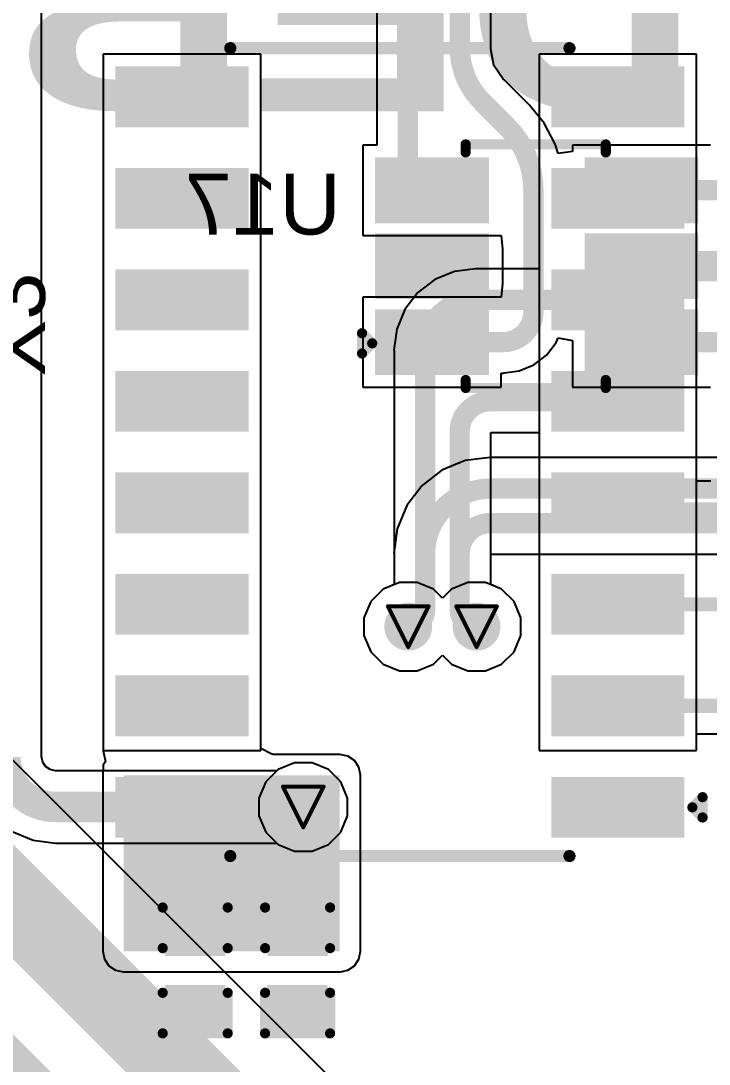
# Model space of a CAD drawing. Header units: inches. Extents: x 0 to 211, y 0 to 201.
# Drawn here: x 0.961 to 1.3, y 1.158 to 1.672 of the extents above; entities that cross this region are included whole.
import ezdxf

# ---------------------------------------------------------------- set-up
doc = ezdxf.new("R2010")
doc.units = ezdxf.units.IN
doc.header["$MEASUREMENT"] = 0
for name, color, linetype in [('Bottom Layer', 5, 'Continuous'), ('Bottom Overlay', 54, 'Continuous'), ('Bottom Paste', 16, 'Continuous'), ('Bottom Solder', 6, 'Continuous'), ('Drill Drawing', 1, 'Continuous'), ('Layer 1', 16, 'Continuous'), ('Layer 2', 76, 'Continuous'), ('Top Layer', 1, 'Continuous'), ('Top Overlay', 2, 'Continuous'), ('Top Paste', 8, 'Continuous'), ('Top Solder', 216, 'Continuous'), ('Via Holes', 16, 'Continuous')]:
    doc.layers.add(name, color=color, linetype=linetype)
doc.styles.add('Arial', font='', dxfattribs={"height": 0.2})
doc.styles.add('Arial Black_Bold', font='', dxfattribs={"height": 0.2})
doc.styles.get('Arial').set_extended_font_data('Arial')
doc.styles.get('Arial Black_Bold').set_extended_font_data('Arial Black', bold=True)

# ---------------------------------------------------------------- blocks, each defined once
blk = doc.blocks.new('SOT_23_6_B_10')
at = {"layer": 'Bottom Layer'}
for points in [[(-0.07559, 0.04961), (-0.02756, 0.04961), (-0.02756, 0.0252), (-0.07559, 0.0252)], [(0.02756, 0.04961), (0.07559, 0.04961), (0.07559, 0.0252), (0.02756, 0.0252)], [(-0.07559, 0.0122), (-0.02756, 0.0122), (-0.02756, -0.0122), (-0.07559, -0.0122)], [(0.02756, 0.0122), (0.07559, 0.0122), (0.07559, -0.0122), (0.02756, -0.0122)], [(-0.07559, -0.0252), (-0.02756, -0.0252), (-0.02756, -0.04961), (-0.07559, -0.04961)], [(0.02756, -0.0252), (0.07559, -0.0252), (0.07559, -0.04961), (0.02756, -0.04961)]]:
    blk.add_hatch(color=5, dxfattribs=at).paths.add_polyline_path(points)
at = {"layer": 'Bottom Paste'}
for points in [[(-0.07559, 0.04961), (-0.02756, 0.04961), (-0.02756, 0.0252), (-0.07559, 0.0252)], [(0.02756, 0.04961), (0.07559, 0.04961), (0.07559, 0.0252), (0.02756, 0.0252)], [(-0.07559, 0.0122), (-0.02756, 0.0122), (-0.02756, -0.0122), (-0.07559, -0.0122)], [(0.02756, 0.0122), (0.07559, 0.0122), (0.07559, -0.0122), (0.02756, -0.0122)], [(-0.07559, -0.0252), (-0.02756, -0.0252), (-0.02756, -0.04961), (-0.07559, -0.04961)], [(0.02756, -0.0252), (0.07559, -0.0252), (0.07559, -0.04961), (0.02756, -0.04961)]]:
    blk.add_hatch(color=16, dxfattribs=at).paths.add_polyline_path(points)
at = {"layer": 'Bottom Solder'}
for points in [[(-0.07959, 0.05361), (-0.02356, 0.05361), (-0.02356, 0.0212), (-0.07959, 0.0212)], [(0.02356, 0.05361), (0.07959, 0.05361), (0.07959, 0.0212), (0.02356, 0.0212)], [(-0.07959, 0.0162), (-0.02356, 0.0162), (-0.02356, -0.0162), (-0.07959, -0.0162)], [(0.02356, 0.0162), (0.07959, 0.0162), (0.07959, -0.0162), (0.02356, -0.0162)], [(-0.07959, -0.0212), (-0.02356, -0.0212), (-0.02356, -0.05361), (-0.07959, -0.05361)], [(0.02356, -0.0212), (0.07959, -0.0212), (0.07959, -0.05361), (0.02356, -0.05361)]]:
    blk.add_hatch(color=6, dxfattribs=at).paths.add_polyline_path(points)
at = {"layer": 'Bottom Overlay'}
for points in [[(-0.035, 0.06, 0.005, 0.005, 0), (0.034, 0.06, 0.005, 0.005, 0)], [(-0.035, 0.05606, 0.005, 0.005, 0), (-0.035, 0.06, 0.005, 0.005, 0)], [(0.034, 0.05606, 0.005, 0.005, 0), (0.034, 0.06, 0.005, 0.005, 0)], [(-0.086, -0.033, 0.005, 0.005, 0), (-0.081, -0.038, 0.005, 0.005, 0)], [(-0.086, -0.043, 0.005, 0.005, 0), (-0.086, -0.033, 0.005, 0.005, 0)], [(-0.086, -0.043, 0.005, 0.005, 0), (-0.081, -0.038, 0.005, 0.005, 0)], [(-0.035, -0.05606, 0.005, 0.005, 0), (-0.035, -0.06, 0.005, 0.005, 0)], [(0.034, -0.06, 0.005, 0.005, 0), (0.034, -0.05606, 0.005, 0.005, 0)], [(-0.035, -0.06, 0.005, 0.005, 0), (0.034, -0.06, 0.005, 0.005, 0)]]:
    blk.add_lwpolyline(points, format="xyseb", dxfattribs=at)
for points in [[(-0.03625, 0.06, 0.0025, 0.0025, 1), (-0.03375, 0.06, 0.0025, 0.0025, 1)], [(-0.03625, 0.06, 0.0025, 0.0025, 1), (-0.03375, 0.06, 0.0025, 0.0025, 1)], [(0.03275, 0.06, 0.0025, 0.0025, 1), (0.03525, 0.06, 0.0025, 0.0025, 1)], [(0.03275, 0.06, 0.0025, 0.0025, 1), (0.03525, 0.06, 0.0025, 0.0025, 1)], [(-0.03625, 0.05606, 0.0025, 0.0025, 1), (-0.03375, 0.05606, 0.0025, 0.0025, 1)], [(0.03275, 0.05606, 0.0025, 0.0025, 1), (0.03525, 0.05606, 0.0025, 0.0025, 1)], [(-0.08725, -0.033, 0.0025, 0.0025, 1), (-0.08475, -0.033, 0.0025, 0.0025, 1)], [(-0.08725, -0.033, 0.0025, 0.0025, 1), (-0.08475, -0.033, 0.0025, 0.0025, 1)], [(-0.08225, -0.038, 0.0025, 0.0025, 1), (-0.07975, -0.038, 0.0025, 0.0025, 1)], [(-0.08225, -0.038, 0.0025, 0.0025, 1), (-0.07975, -0.038, 0.0025, 0.0025, 1)], [(-0.08725, -0.043, 0.0025, 0.0025, 1), (-0.08475, -0.043, 0.0025, 0.0025, 1)], [(-0.08725, -0.043, 0.0025, 0.0025, 1), (-0.08475, -0.043, 0.0025, 0.0025, 1)], [(-0.03625, -0.05606, 0.0025, 0.0025, 1), (-0.03375, -0.05606, 0.0025, 0.0025, 1)], [(0.03275, -0.05606, 0.0025, 0.0025, 1), (0.03525, -0.05606, 0.0025, 0.0025, 1)], [(-0.03625, -0.06, 0.0025, 0.0025, 1), (-0.03375, -0.06, 0.0025, 0.0025, 1)], [(-0.03625, -0.06, 0.0025, 0.0025, 1), (-0.03375, -0.06, 0.0025, 0.0025, 1)], [(0.03275, -0.06, 0.0025, 0.0025, 1), (0.03525, -0.06, 0.0025, 0.0025, 1)], [(0.03275, -0.06, 0.0025, 0.0025, 1), (0.03525, -0.06, 0.0025, 0.0025, 1)]]:
    blk.add_lwpolyline(points, format="xyseb", close=True, dxfattribs=at)
blk = doc.blocks.new('SOP_16_61')
at = {"layer": 'Top Layer'}
for points in [[(-0.13605, 0.186), (-0.0785, 0.186), (-0.0785, 0.164), (-0.13605, 0.164)], [(0.0785, 0.186), (0.13605, 0.186), (0.13605, 0.164), (0.0785, 0.164)], [(-0.13605, 0.136), (-0.0785, 0.136), (-0.0785, 0.114), (-0.13605, 0.114)], [(0.0785, 0.136), (0.13605, 0.136), (0.13605, 0.114), (0.0785, 0.114)], [(-0.13605, 0.086), (-0.0785, 0.086), (-0.0785, 0.064), (-0.13605, 0.064)], [(0.0785, 0.086), (0.13605, 0.086), (0.13605, 0.064), (0.0785, 0.064)], [(-0.13605, 0.036), (-0.0785, 0.036), (-0.0785, 0.014), (-0.13605, 0.014)], [(0.0785, 0.036), (0.13605, 0.036), (0.13605, 0.014), (0.0785, 0.014)], [(-0.13605, -0.014), (-0.0785, -0.014), (-0.0785, -0.036), (-0.13605, -0.036)], [(0.0785, -0.014), (0.13605, -0.014), (0.13605, -0.036), (0.0785, -0.036)], [(-0.13605, -0.064), (-0.0785, -0.064), (-0.0785, -0.086), (-0.13605, -0.086)], [(0.0785, -0.064), (0.13605, -0.064), (0.13605, -0.086), (0.0785, -0.086)], [(-0.13605, -0.114), (-0.0785, -0.114), (-0.0785, -0.136), (-0.13605, -0.136)], [(0.0785, -0.114), (0.13605, -0.114), (0.13605, -0.136), (0.0785, -0.136)], [(-0.13605, -0.164), (-0.0785, -0.164), (-0.0785, -0.186), (-0.13605, -0.186)], [(0.0785, -0.164), (0.13605, -0.164), (0.13605, -0.186), (0.0785, -0.186)]]:
    blk.add_hatch(color=1, dxfattribs=at).paths.add_polyline_path(points)
at = {"layer": 'Top Paste'}
for points in [[(-0.13605, 0.186), (-0.0785, 0.186), (-0.0785, 0.164), (-0.13605, 0.164)], [(0.0785, 0.186), (0.13605, 0.186), (0.13605, 0.164), (0.0785, 0.164)], [(-0.13605, 0.136), (-0.0785, 0.136), (-0.0785, 0.114), (-0.13605, 0.114)], [(0.0785, 0.136), (0.13605, 0.136), (0.13605, 0.114), (0.0785, 0.114)], [(-0.13605, 0.086), (-0.0785, 0.086), (-0.0785, 0.064), (-0.13605, 0.064)], [(0.0785, 0.086), (0.13605, 0.086), (0.13605, 0.064), (0.0785, 0.064)], [(-0.13605, 0.036), (-0.0785, 0.036), (-0.0785, 0.014), (-0.13605, 0.014)], [(0.0785, 0.036), (0.13605, 0.036), (0.13605, 0.014), (0.0785, 0.014)], [(-0.13605, -0.014), (-0.0785, -0.014), (-0.0785, -0.036), (-0.13605, -0.036)], [(0.0785, -0.014), (0.13605, -0.014), (0.13605, -0.036), (0.0785, -0.036)], [(-0.13605, -0.064), (-0.0785, -0.064), (-0.0785, -0.086), (-0.13605, -0.086)], [(0.0785, -0.064), (0.13605, -0.064), (0.13605, -0.086), (0.0785, -0.086)], [(-0.13605, -0.114), (-0.0785, -0.114), (-0.0785, -0.136), (-0.13605, -0.136)], [(0.0785, -0.114), (0.13605, -0.114), (0.13605, -0.136), (0.0785, -0.136)], [(-0.13605, -0.164), (-0.0785, -0.164), (-0.0785, -0.186), (-0.13605, -0.186)], [(0.0785, -0.164), (0.13605, -0.164), (0.13605, -0.186), (0.0785, -0.186)]]:
    blk.add_hatch(color=8, dxfattribs=at).paths.add_polyline_path(points)
at = {"layer": 'Top Solder'}
for points in [[(-0.14005, 0.19), (-0.0745, 0.19), (-0.0745, 0.16), (-0.14005, 0.16)], [(0.0745, 0.19), (0.14005, 0.19), (0.14005, 0.16), (0.0745, 0.16)], [(-0.14005, 0.14), (-0.0745, 0.14), (-0.0745, 0.11), (-0.14005, 0.11)], [(0.0745, 0.14), (0.14005, 0.14), (0.14005, 0.11), (0.0745, 0.11)], [(-0.14005, 0.09), (-0.0745, 0.09), (-0.0745, 0.06), (-0.14005, 0.06)], [(0.0745, 0.09), (0.14005, 0.09), (0.14005, 0.06), (0.0745, 0.06)], [(-0.14005, 0.04), (-0.0745, 0.04), (-0.0745, 0.01), (-0.14005, 0.01)], [(0.0745, 0.04), (0.14005, 0.04), (0.14005, 0.01), (0.0745, 0.01)], [(-0.14005, -0.01), (-0.0745, -0.01), (-0.0745, -0.04), (-0.14005, -0.04)], [(0.0745, -0.01), (0.14005, -0.01), (0.14005, -0.04), (0.0745, -0.04)], [(-0.14005, -0.06), (-0.0745, -0.06), (-0.0745, -0.09), (-0.14005, -0.09)], [(0.0745, -0.06), (0.14005, -0.06), (0.14005, -0.09), (0.0745, -0.09)], [(-0.14005, -0.11), (-0.0745, -0.11), (-0.0745, -0.14), (-0.14005, -0.14)], [(0.0745, -0.11), (0.14005, -0.11), (0.14005, -0.14), (0.0745, -0.14)], [(-0.14005, -0.16), (-0.0745, -0.16), (-0.0745, -0.19), (-0.14005, -0.19)], [(0.0745, -0.16), (0.14005, -0.16), (0.14005, -0.19), (0.0745, -0.19)]]:
    blk.add_hatch(color=216, dxfattribs=at).paths.add_polyline_path(points)
at = {"layer": 'Top Overlay'}
for points in [[(0.0835, 0.199, 0.006, 0.006, 0), (-0.0835, 0.199, 0.006, 0.006, 0)], [(-0.149, 0.18, 0.005, 0.005, 0), (-0.149, 0.17, 0.005, 0.005, 0)], [(-0.144, 0.175, 0.005, 0.005, 0), (-0.149, 0.18, 0.005, 0.005, 0)], [(-0.144, 0.175, 0.005, 0.005, 0), (-0.149, 0.17, 0.005, 0.005, 0)], [(0.0835, -0.199, 0.006, 0.006, 0), (-0.0835, -0.199, 0.006, 0.006, 0)]]:
    blk.add_lwpolyline(points, format="xyseb", dxfattribs=at)
for points in [[(-0.085, 0.199, 0.003, 0.003, 1), (-0.082, 0.199, 0.003, 0.003, 1)], [(0.082, 0.199, 0.003, 0.003, 1), (0.085, 0.199, 0.003, 0.003, 1)], [(-0.15025, 0.18, 0.0025, 0.0025, 1), (-0.14775, 0.18, 0.0025, 0.0025, 1)], [(-0.15025, 0.18, 0.0025, 0.0025, 1), (-0.14775, 0.18, 0.0025, 0.0025, 1)], [(-0.14525, 0.175, 0.0025, 0.0025, 1), (-0.14275, 0.175, 0.0025, 0.0025, 1)], [(-0.14525, 0.175, 0.0025, 0.0025, 1), (-0.14275, 0.175, 0.0025, 0.0025, 1)], [(-0.15025, 0.17, 0.0025, 0.0025, 1), (-0.14775, 0.17, 0.0025, 0.0025, 1)], [(-0.15025, 0.17, 0.0025, 0.0025, 1), (-0.14775, 0.17, 0.0025, 0.0025, 1)], [(-0.085, -0.199, 0.003, 0.003, 1), (-0.082, -0.199, 0.003, 0.003, 1)], [(0.082, -0.199, 0.003, 0.003, 1), (0.085, -0.199, 0.003, 0.003, 1)]]:
    blk.add_lwpolyline(points, format="xyseb", close=True, dxfattribs=at)
blk = doc.blocks.new('C___0402_364')
at = {"layer": 'Top Layer'}
for points in [[(-0.0275, -0.0125), (-0.0275, 0.0125), (-0.0095, 0.0125), (-0.0095, -0.0125)], [(0.0095, -0.0125), (0.0095, 0.0125), (0.0275, 0.0125), (0.0275, -0.0125)]]:
    blk.add_hatch(color=1, dxfattribs=at).paths.add_polyline_path(points)
at = {"layer": 'Top Paste'}
for points in [[(-0.0275, -0.0125), (-0.0275, 0.0125), (-0.0095, 0.0125), (-0.0095, -0.0125)], [(0.0095, -0.0125), (0.0095, 0.0125), (0.0275, 0.0125), (0.0275, -0.0125)]]:
    blk.add_hatch(color=8, dxfattribs=at).paths.add_polyline_path(points)
at = {"layer": 'Top Solder'}
for points in [[(-0.02986, -0.01486), (-0.02986, 0.01486), (-0.00714, 0.01486), (-0.00714, -0.01486)], [(0.00714, -0.01486), (0.00714, 0.01486), (0.02986, 0.01486), (0.02986, -0.01486)]]:
    blk.add_hatch(color=216, dxfattribs=at).paths.add_polyline_path(points)
at = {"layer": 'Top Overlay'}
for points in [[(-0.031, 0.016, 0.005, 0.005, 0), (-0.011, 0.016, 0.005, 0.005, 0)], [(-0.031, 0.016, 0.005, 0.005, 0), (-0.031, -0.016, 0.005, 0.005, 0)], [(0.011, 0.016, 0.005, 0.005, 0), (0.031, 0.016, 0.005, 0.005, 0)], [(0.031, 0.016, 0.005, 0.005, 0), (0.031, -0.016, 0.005, 0.005, 0)], [(-0.031, -0.016, 0.005, 0.005, 0), (-0.011, -0.016, 0.005, 0.005, 0)], [(0.011, -0.016, 0.005, 0.005, 0), (0.031, -0.016, 0.005, 0.005, 0)]]:
    blk.add_lwpolyline(points, format="xyseb", dxfattribs=at)
for points in [[(-0.03225, 0.016, 0.0025, 0.0025, 1), (-0.02975, 0.016, 0.0025, 0.0025, 1)], [(-0.03225, 0.016, 0.0025, 0.0025, 1), (-0.02975, 0.016, 0.0025, 0.0025, 1)], [(-0.01225, 0.016, 0.0025, 0.0025, 1), (-0.00975, 0.016, 0.0025, 0.0025, 1)], [(0.00975, 0.016, 0.0025, 0.0025, 1), (0.01225, 0.016, 0.0025, 0.0025, 1)], [(0.02975, 0.016, 0.0025, 0.0025, 1), (0.03225, 0.016, 0.0025, 0.0025, 1)], [(0.02975, 0.016, 0.0025, 0.0025, 1), (0.03225, 0.016, 0.0025, 0.0025, 1)], [(-0.03225, -0.016, 0.0025, 0.0025, 1), (-0.02975, -0.016, 0.0025, 0.0025, 1)], [(-0.03225, -0.016, 0.0025, 0.0025, 1), (-0.02975, -0.016, 0.0025, 0.0025, 1)], [(-0.01225, -0.016, 0.0025, 0.0025, 1), (-0.00975, -0.016, 0.0025, 0.0025, 1)], [(0.00975, -0.016, 0.0025, 0.0025, 1), (0.01225, -0.016, 0.0025, 0.0025, 1)], [(0.02975, -0.016, 0.0025, 0.0025, 1), (0.03225, -0.016, 0.0025, 0.0025, 1)], [(0.02975, -0.016, 0.0025, 0.0025, 1), (0.03225, -0.016, 0.0025, 0.0025, 1)]]:
    blk.add_lwpolyline(points, format="xyseb", close=True, dxfattribs=at)
blk = doc.blocks.new('C___0402_365')
at = {"layer": 'Top Layer'}
for points in [[(-0.0275, -0.0125), (-0.0275, 0.0125), (-0.0095, 0.0125), (-0.0095, -0.0125)], [(0.0095, -0.0125), (0.0095, 0.0125), (0.0275, 0.0125), (0.0275, -0.0125)]]:
    blk.add_hatch(color=1, dxfattribs=at).paths.add_polyline_path(points)
at = {"layer": 'Top Paste'}
for points in [[(-0.0275, -0.0125), (-0.0275, 0.0125), (-0.0095, 0.0125), (-0.0095, -0.0125)], [(0.0095, -0.0125), (0.0095, 0.0125), (0.0275, 0.0125), (0.0275, -0.0125)]]:
    blk.add_hatch(color=8, dxfattribs=at).paths.add_polyline_path(points)
at = {"layer": 'Top Solder'}
for points in [[(-0.02986, -0.01486), (-0.02986, 0.01486), (-0.00714, 0.01486), (-0.00714, -0.01486)], [(0.00714, -0.01486), (0.00714, 0.01486), (0.02986, 0.01486), (0.02986, -0.01486)]]:
    blk.add_hatch(color=216, dxfattribs=at).paths.add_polyline_path(points)
at = {"layer": 'Top Overlay'}
for points in [[(-0.031, 0.016, 0.005, 0.005, 0), (-0.011, 0.016, 0.005, 0.005, 0)], [(-0.031, 0.016, 0.005, 0.005, 0), (-0.031, -0.016, 0.005, 0.005, 0)], [(0.011, 0.016, 0.005, 0.005, 0), (0.031, 0.016, 0.005, 0.005, 0)], [(0.031, 0.016, 0.005, 0.005, 0), (0.031, -0.016, 0.005, 0.005, 0)], [(-0.031, -0.016, 0.005, 0.005, 0), (-0.011, -0.016, 0.005, 0.005, 0)], [(0.031, -0.016, 0.005, 0.005, 0), (0.011, -0.016, 0.005, 0.005, 0)]]:
    blk.add_lwpolyline(points, format="xyseb", dxfattribs=at)
for points in [[(-0.03225, 0.016, 0.0025, 0.0025, 1), (-0.02975, 0.016, 0.0025, 0.0025, 1)], [(-0.03225, 0.016, 0.0025, 0.0025, 1), (-0.02975, 0.016, 0.0025, 0.0025, 1)], [(-0.01225, 0.016, 0.0025, 0.0025, 1), (-0.00975, 0.016, 0.0025, 0.0025, 1)], [(0.00975, 0.016, 0.0025, 0.0025, 1), (0.01225, 0.016, 0.0025, 0.0025, 1)], [(0.02975, 0.016, 0.0025, 0.0025, 1), (0.03225, 0.016, 0.0025, 0.0025, 1)], [(0.02975, 0.016, 0.0025, 0.0025, 1), (0.03225, 0.016, 0.0025, 0.0025, 1)], [(-0.03225, -0.016, 0.0025, 0.0025, 1), (-0.02975, -0.016, 0.0025, 0.0025, 1)], [(-0.03225, -0.016, 0.0025, 0.0025, 1), (-0.02975, -0.016, 0.0025, 0.0025, 1)], [(-0.01225, -0.016, 0.0025, 0.0025, 1), (-0.00975, -0.016, 0.0025, 0.0025, 1)], [(0.00975, -0.016, 0.0025, 0.0025, 1), (0.01225, -0.016, 0.0025, 0.0025, 1)], [(0.02975, -0.016, 0.0025, 0.0025, 1), (0.03225, -0.016, 0.0025, 0.0025, 1)], [(0.02975, -0.016, 0.0025, 0.0025, 1), (0.03225, -0.016, 0.0025, 0.0025, 1)]]:
    blk.add_lwpolyline(points, format="xyseb", close=True, dxfattribs=at)

msp = doc.modelspace()

# ---------------------------------------------------------------- hatches: boundary and pattern name
at = {"layer": 'Bottom Layer'}
h = msp.add_hatch(color=5, dxfattribs=at)
edge = h.paths.add_edge_path()
edge.add_arc((1.15169, 1.37382), 0.01181, 0, 360)
h = msp.add_hatch(color=5, dxfattribs=at)
edge = h.paths.add_edge_path()
edge.add_arc((1.18531, 1.37382), 0.01181, 0, 360)
h = msp.add_hatch(color=5, dxfattribs=at)
edge = h.paths.add_edge_path()
edge.add_arc((1.1, 1.285), 0.01181, 0, 360)
at = {"layer": 'Layer 1'}
h = msp.add_hatch(color=16, dxfattribs=at)
edge = h.paths.add_edge_path()
edge.add_arc((1.15169, 1.37382), 0.01181, 0, 360)
h = msp.add_hatch(color=16, dxfattribs=at)
edge = h.paths.add_edge_path()
edge.add_arc((1.18531, 1.37382), 0.01181, 0, 360)
h = msp.add_hatch(color=16, dxfattribs=at)
edge = h.paths.add_edge_path()
edge.add_arc((1.1, 1.285), 0.01181, 0, 360)
at = {"layer": 'Layer 2'}
h = msp.add_hatch(color=76, dxfattribs=at)
edge = h.paths.add_edge_path()
edge.add_arc((1.15169, 1.37382), 0.01181, 0, 360)
h = msp.add_hatch(color=76, dxfattribs=at)
edge = h.paths.add_edge_path()
edge.add_arc((1.18531, 1.37382), 0.01181, 0, 360)
h = msp.add_hatch(color=76, dxfattribs=at)
edge = h.paths.add_edge_path()
edge.add_arc((1.1, 1.285), 0.01181, 0, 360)
at = {"layer": 'Top Layer'}
h = msp.add_hatch(color=1, dxfattribs=at)
edge = h.paths.add_edge_path()
edge.add_arc((1.15169, 1.37382), 0.01181, 0, 360)
h = msp.add_hatch(color=1, dxfattribs=at)
edge = h.paths.add_edge_path()
edge.add_arc((1.18531, 1.37382), 0.01181, 0, 360)
msp.add_hatch(color=1, dxfattribs=at).paths.add_polyline_path([(1.01153, 1.21395), (1.11799, 1.21395), (1.11799, 1.30063), (1.01153, 1.30063)])
h = msp.add_hatch(color=1, dxfattribs=at)
edge = h.paths.add_edge_path()
edge.add_arc((1.1, 1.285), 0.01181, 0, 360)
at = {"layer": 'Via Holes'}
h = msp.add_hatch(color=7, dxfattribs=at)
edge = h.paths.add_edge_path()
edge.add_arc((1.15169, 1.37382), 0.00591, 0, 360)
h = msp.add_hatch(color=7, dxfattribs=at)
edge = h.paths.add_edge_path()
edge.add_arc((1.18531, 1.37382), 0.00591, 0, 360)
h = msp.add_hatch(color=7, dxfattribs=at)
edge = h.paths.add_edge_path()
edge.add_arc((1.1, 1.285), 0.00591, 0, 360)

# ---------------------------------------------------------------- linework, layer by layer
at = {"layer": 'Bottom Layer'}
for p, q in [((0.97118, 1.30964), (0.97118, 1.85642)), ((1.1924, 1.65882), (1.1924, 1.7332)), ((1.13622, 1.69446), (1.13622, 1.61101)), ((1.19228, 1.65826), (1.1924, 1.65882)), ((1.19387, 1.6503), (1.19228, 1.65826)), ((1.19838, 1.64354), (1.19387, 1.6503)), ((1.19885, 1.64323), (1.19838, 1.64354)), ((1.21116, 1.63092), (1.19885, 1.64323)), ((1.21117, 1.63092), (1.21116, 1.63092)), ((1.21121, 1.63086), (1.21117, 1.63092)), ((1.21117, 1.63092), (1.21117, 1.63092)), ((1.21857, 1.62189), (1.21121, 1.63086)), ((1.22407, 1.61159), (1.21857, 1.62189)), ((1.13622, 1.61101), (1.12934, 1.61101)), ((1.12934, 1.61101), (1.12934, 1.5666)), ((1.22549, 1.60691), (1.22407, 1.61159)), ((1.30052, 1.61101), (1.23249, 1.61101)), ((1.23249, 1.61101), (1.23249, 1.60795)), ((1.23249, 1.60795), (1.22549, 1.60691)), ((1.12934, 1.5666), (1.19737, 1.5666)), ((1.19737, 1.5666), (1.19802, 1.55987)), ((1.19802, 1.55987), (1.19802, 1.54294)), ((1.19802, 1.54294), (1.19737, 1.53621)), ((1.19737, 1.53621), (1.12934, 1.53621)), ((1.12934, 1.53621), (1.12934, 1.4918)), ((1.21974, 1.50759), (1.22453, 1.51384)), ((1.22453, 1.51384), (1.22549, 1.51615)), ((1.22549, 1.51615), (1.23249, 1.51476)), ((1.23249, 1.51476), (1.23249, 1.4918)), ((1.21349, 1.5028), (1.21974, 1.50759)), ((1.20621, 1.49978), (1.21349, 1.5028)), ((1.19737, 1.4918), (1.19737, 1.49872)), ((1.19737, 1.49872), (1.1984, 1.49872)), ((1.1984, 1.49872), (1.19894, 1.49882)), ((1.19894, 1.49882), (1.20621, 1.49978)), ((1.12934, 1.4918), (1.19737, 1.4918)), ((1.23249, 1.4918), (1.30052, 1.4918)), ((1.17974, 1.45561), (1.1683, 1.45087)), ((1.19201, 1.45723), (1.17974, 1.45561)), ((1.19201, 1.45711), (1.19201, 1.45723)), ((1.34577, 1.45711), (1.19201, 1.45711)), ((1.1683, 1.45087), (1.15848, 1.44334)), ((1.15848, 1.44334), (1.15094, 1.43352)), ((1.15094, 1.43352), (1.14621, 1.42208)), ((1.14621, 1.42208), (1.14459, 1.40981)), ((1.14459, 1.40981), (1.1447, 1.40981)), ((1.1447, 1.40981), (1.1447, 1.39453)), ((1.19229, 1.4094), (1.19238, 1.40943)), ((1.19229, 1.39454), (1.19229, 1.4094)), ((1.19238, 1.40943), (1.19242, 1.40953)), ((1.19242, 1.40953), (1.34577, 1.40953)), ((1.1447, 1.39453), (1.13933, 1.39231)), ((1.19767, 1.39231), (1.19229, 1.39454)), ((1.13933, 1.39231), (1.1332, 1.38618)), ((1.2038, 1.38618), (1.19767, 1.39231)), ((1.1332, 1.38618), (1.12988, 1.37816)), ((1.20712, 1.37816), (1.2038, 1.38618)), ((1.12988, 1.37816), (1.12988, 1.36948)), ((1.20712, 1.36948), (1.20712, 1.37816)), ((1.12988, 1.36948), (1.1332, 1.36147)), ((1.2038, 1.36147), (1.20712, 1.36948)), ((1.1332, 1.36147), (1.13933, 1.35533)), ((1.16404, 1.35533), (1.1685, 1.35979)), ((1.1685, 1.35979), (1.17296, 1.35533)), ((1.19767, 1.35533), (1.2038, 1.36147)), ((1.13933, 1.35533), (1.14735, 1.35201)), ((1.14735, 1.35201), (1.15603, 1.35201)), ((1.15603, 1.35201), (1.16404, 1.35533)), ((1.17296, 1.35533), (1.18097, 1.35201)), ((1.18097, 1.35201), (1.18965, 1.35201)), ((1.18965, 1.35201), (1.19767, 1.35533)), ((0.9712, 1.30964), (0.97118, 1.30964)), ((0.97172, 1.30705), (0.9712, 1.30964)), ((0.97319, 1.30485), (0.97172, 1.30705)), ((1.09566, 1.30681), (1.08765, 1.30349)), ((1.10434, 1.30681), (1.09566, 1.30681)), ((1.11235, 1.30349), (1.10434, 1.30681)), ((0.97538, 1.30339), (0.97319, 1.30485)), ((0.97797, 1.30287), (0.97538, 1.30339)), ((0.97797, 1.30284), (0.97797, 1.30287)), ((1.087, 1.30284), (0.97797, 1.30284)), ((1.08765, 1.30349), (1.087, 1.30284)), ((1.11849, 1.29735), (1.11235, 1.30349)), ((1.12181, 1.28934), (1.11849, 1.29735)), ((1.12181, 1.28066), (1.12181, 1.28934)), ((1.11849, 1.27265), (1.12181, 1.28066)), ((0.95672, 1.27283), (0.96697, 1.26858)), ((1.11235, 1.26651), (1.11849, 1.27265)), ((0.96697, 1.26858), (0.97797, 1.26714)), ((0.97797, 1.26714), (0.97797, 1.26716)), ((0.97797, 1.26716), (1.087, 1.26716)), ((1.087, 1.26716), (1.08765, 1.26651)), ((1.08765, 1.26651), (1.09566, 1.26319)), ((1.10434, 1.26319), (1.11235, 1.26651)), ((1.09566, 1.26319), (1.10434, 1.26319))]:
    msp.add_line(p, q, dxfattribs=at)
for points in [[(1.1771, 1.65882, 0.01, 0.01, 0), (1.1771, 1.75785, 0.01, 0.01, 0)], [(1.15151, 1.69446, 0.01, 0.01, 0), (1.15151, 1.60065, 0.01, 0.01, 0)], [(1.18804, 1.63241, 0.01, 0.01, -0.198912), (1.1771, 1.65882, 0.01, 0.01, 0)], [(1.18804, 1.63241, 0.01, 0.01, 0), (1.20035, 1.6201, 0.01, 0.01, 0)], [(1.20035, 1.6201, 0.01, 0.01, -0.198912), (1.21331, 1.5888, 0.01, 0.01, 0)], [(1.15151, 1.59739, 0.01, 0.01, 0), (1.15151, 1.60065, 0.01, 0.01, 0)], [(1.1601, 1.5888, 0.01, 0.01, -0.414214), (1.15151, 1.59739, 0.01, 0.01, 0)], [(1.1601, 1.5888, 0.01, 0.01, 0), (1.16335, 1.5888, 0.01, 0.01, 0)], [(1.21331, 1.52892, 0.01, 0.01, 0), (1.21331, 1.5888, 0.01, 0.01, 0)], [(1.2665, 1.5888, 0.01, 0.01, 0), (1.35558, 1.5888, 0.01, 0.01, 0)], [(1.2665, 1.5514, 0.015, 0.015, 0), (1.32314, 1.5514, 0.015, 0.015, 0)], [(1.21331, 1.52892, 0.01, 0.01, -0.414214), (1.1984, 1.51401, 0.01, 0.01, 0)], [(1.16336, 1.51401, 0.01, 0.01, 0), (1.1984, 1.51401, 0.01, 0.01, 0)], [(1.2665, 1.514, 0.01, 0.01, 0), (1.34648, 1.514, 0.01, 0.01, 0)], [(1.16, 1.40981, 0.01, 0.01, -0.414214), (1.19201, 1.44182, 0.01, 0.01, 0)], [(1.19201, 1.44182, 0.01, 0.01, 0), (1.34577, 1.44182, 0.01, 0.01, 0)], [(1.177, 1.40981, 0.01, 0.01, -0.414214), (1.19201, 1.42482, 0.01, 0.01, 0)], [(1.19201, 1.42482, 0.01, 0.01, 0), (1.34577, 1.42482, 0.01, 0.01, 0)], [(1.16, 1.38213, 0.01, 0.01, 0), (1.16, 1.40981, 0.01, 0.01, 0)], [(1.177, 1.38214, 0.01, 0.01, 0), (1.177, 1.40981, 0.01, 0.01, 0)], [(1.16, 1.38213, 0.01, 0.01, -0.414214), (1.15169, 1.37382, 0.01, 0.01, 0)], [(1.18531, 1.37382, 0.01, 0.01, -0.414214), (1.177, 1.38214, 0.01, 0.01, 0)], [(0.97797, 1.285, 0.015, 0.015, -0.414214), (0.95333, 1.30964, 0.015, 0.015, 0)], [(0.97797, 1.285, 0.015, 0.015, 0), (1.1, 1.285, 0.015, 0.015, 0)]]:
    msp.add_lwpolyline(points, format="xyseb", dxfattribs=at)
for points in [[(1.1746, 1.65882, 0.005, 0.005, 1), (1.1796, 1.65882, 0.005, 0.005, 1)], [(1.1746, 1.65882, 0.005, 0.005, 1), (1.1796, 1.65882, 0.005, 0.005, 1)], [(1.18554, 1.63241, 0.005, 0.005, 1), (1.19054, 1.63241, 0.005, 0.005, 1)], [(1.18554, 1.63241, 0.005, 0.005, 1), (1.19054, 1.63241, 0.005, 0.005, 1)], [(1.19785, 1.6201, 0.005, 0.005, 1), (1.20285, 1.6201, 0.005, 0.005, 1)], [(1.19785, 1.6201, 0.005, 0.005, 1), (1.20285, 1.6201, 0.005, 0.005, 1)], [(1.14901, 1.60065, 0.005, 0.005, 1), (1.15401, 1.60065, 0.005, 0.005, 1)], [(1.14901, 1.60065, 0.005, 0.005, 1), (1.15401, 1.60065, 0.005, 0.005, 1)], [(1.14901, 1.59739, 0.005, 0.005, 1), (1.15401, 1.59739, 0.005, 0.005, 1)], [(1.14901, 1.59739, 0.005, 0.005, 1), (1.15401, 1.59739, 0.005, 0.005, 1)], [(1.1576, 1.5888, 0.005, 0.005, 1), (1.1626, 1.5888, 0.005, 0.005, 1)], [(1.1576, 1.5888, 0.005, 0.005, 1), (1.1626, 1.5888, 0.005, 0.005, 1)], [(1.16085, 1.5888, 0.005, 0.005, 1), (1.16585, 1.5888, 0.005, 0.005, 1)], [(1.21081, 1.5888, 0.005, 0.005, 1), (1.21581, 1.5888, 0.005, 0.005, 1)], [(1.21081, 1.5888, 0.005, 0.005, 1), (1.21581, 1.5888, 0.005, 0.005, 1)], [(1.264, 1.5888, 0.005, 0.005, 1), (1.269, 1.5888, 0.005, 0.005, 1)], [(1.26275, 1.5514, 0.0075, 0.0075, 1), (1.27025, 1.5514, 0.0075, 0.0075, 1)], [(1.21081, 1.52892, 0.005, 0.005, 1), (1.21581, 1.52892, 0.005, 0.005, 1)], [(1.21081, 1.52892, 0.005, 0.005, 1), (1.21581, 1.52892, 0.005, 0.005, 1)], [(1.16086, 1.51401, 0.005, 0.005, 1), (1.16586, 1.51401, 0.005, 0.005, 1)], [(1.1959, 1.51401, 0.005, 0.005, 1), (1.2009, 1.51401, 0.005, 0.005, 1)], [(1.1959, 1.51401, 0.005, 0.005, 1), (1.2009, 1.51401, 0.005, 0.005, 1)], [(1.264, 1.514, 0.005, 0.005, 1), (1.269, 1.514, 0.005, 0.005, 1)], [(1.18951, 1.44182, 0.005, 0.005, 1), (1.19451, 1.44182, 0.005, 0.005, 1)], [(1.18951, 1.44182, 0.005, 0.005, 1), (1.19451, 1.44182, 0.005, 0.005, 1)], [(1.18951, 1.42482, 0.005, 0.005, 1), (1.19451, 1.42482, 0.005, 0.005, 1)], [(1.18951, 1.42482, 0.005, 0.005, 1), (1.19451, 1.42482, 0.005, 0.005, 1)], [(1.1575, 1.40981, 0.005, 0.005, 1), (1.1625, 1.40981, 0.005, 0.005, 1)], [(1.1575, 1.40981, 0.005, 0.005, 1), (1.1625, 1.40981, 0.005, 0.005, 1)], [(1.1745, 1.40981, 0.005, 0.005, 1), (1.1795, 1.40981, 0.005, 0.005, 1)], [(1.1745, 1.40981, 0.005, 0.005, 1), (1.1795, 1.40981, 0.005, 0.005, 1)], [(1.1575, 1.38213, 0.005, 0.005, 1), (1.1625, 1.38213, 0.005, 0.005, 1)], [(1.1575, 1.38213, 0.005, 0.005, 1), (1.1625, 1.38213, 0.005, 0.005, 1)], [(1.1745, 1.38214, 0.005, 0.005, 1), (1.1795, 1.38214, 0.005, 0.005, 1)], [(1.1745, 1.38214, 0.005, 0.005, 1), (1.1795, 1.38214, 0.005, 0.005, 1)], [(1.14919, 1.37382, 0.005, 0.005, 1), (1.15419, 1.37382, 0.005, 0.005, 1)], [(1.18281, 1.37382, 0.005, 0.005, 1), (1.18781, 1.37382, 0.005, 0.005, 1)], [(0.97422, 1.285, 0.0075, 0.0075, 1), (0.98172, 1.285, 0.0075, 0.0075, 1)], [(0.97422, 1.285, 0.0075, 0.0075, 1), (0.98172, 1.285, 0.0075, 0.0075, 1)], [(1.09625, 1.285, 0.0075, 0.0075, 1), (1.10375, 1.285, 0.0075, 0.0075, 1)]]:
    msp.add_lwpolyline(points, format="xyseb", close=True, dxfattribs=at)
at = {"layer": 'Drill Drawing'}
for points in [[(1.14169, 1.38382, 0.002, 0.002, 0), (1.16169, 1.38382, 0.002, 0.002, 0)], [(1.14169, 1.38382, 0.002, 0.002, 0), (1.15169, 1.36382, 0.002, 0.002, 0)], [(1.15169, 1.36382, 0.002, 0.002, 0), (1.16169, 1.38382, 0.002, 0.002, 0)], [(1.17531, 1.38382, 0.002, 0.002, 0), (1.19531, 1.38382, 0.002, 0.002, 0)], [(1.17531, 1.38382, 0.002, 0.002, 0), (1.18531, 1.36382, 0.002, 0.002, 0)], [(1.18531, 1.36382, 0.002, 0.002, 0), (1.19531, 1.38382, 0.002, 0.002, 0)], [(1.09, 1.295, 0.002, 0.002, 0), (1.11, 1.295, 0.002, 0.002, 0)], [(1.09, 1.295, 0.002, 0.002, 0), (1.1, 1.275, 0.002, 0.002, 0)], [(1.1, 1.275, 0.002, 0.002, 0), (1.11, 1.295, 0.002, 0.002, 0)]]:
    msp.add_lwpolyline(points, format="xyseb", dxfattribs=at)
for points in [[(1.14119, 1.38382, 0.001, 0.001, 1), (1.14219, 1.38382, 0.001, 0.001, 1)], [(1.14119, 1.38382, 0.001, 0.001, 1), (1.14219, 1.38382, 0.001, 0.001, 1)], [(1.16119, 1.38382, 0.001, 0.001, 1), (1.16219, 1.38382, 0.001, 0.001, 1)], [(1.16119, 1.38382, 0.001, 0.001, 1), (1.16219, 1.38382, 0.001, 0.001, 1)], [(1.17481, 1.38382, 0.001, 0.001, 1), (1.17581, 1.38382, 0.001, 0.001, 1)], [(1.17481, 1.38382, 0.001, 0.001, 1), (1.17581, 1.38382, 0.001, 0.001, 1)], [(1.19481, 1.38382, 0.001, 0.001, 1), (1.19581, 1.38382, 0.001, 0.001, 1)], [(1.19481, 1.38382, 0.001, 0.001, 1), (1.19581, 1.38382, 0.001, 0.001, 1)], [(1.15119, 1.36382, 0.001, 0.001, 1), (1.15219, 1.36382, 0.001, 0.001, 1)], [(1.15119, 1.36382, 0.001, 0.001, 1), (1.15219, 1.36382, 0.001, 0.001, 1)], [(1.18481, 1.36382, 0.001, 0.001, 1), (1.18581, 1.36382, 0.001, 0.001, 1)], [(1.18481, 1.36382, 0.001, 0.001, 1), (1.18581, 1.36382, 0.001, 0.001, 1)], [(1.0895, 1.295, 0.001, 0.001, 1), (1.0905, 1.295, 0.001, 0.001, 1)], [(1.0895, 1.295, 0.001, 0.001, 1), (1.0905, 1.295, 0.001, 0.001, 1)], [(1.1095, 1.295, 0.001, 0.001, 1), (1.1105, 1.295, 0.001, 0.001, 1)], [(1.1095, 1.295, 0.001, 0.001, 1), (1.1105, 1.295, 0.001, 0.001, 1)], [(1.0995, 1.275, 0.001, 0.001, 1), (1.1005, 1.275, 0.001, 0.001, 1)], [(1.0995, 1.275, 0.001, 0.001, 1), (1.1005, 1.275, 0.001, 0.001, 1)]]:
    msp.add_lwpolyline(points, format="xyseb", close=True, dxfattribs=at)
at = {"layer": 'Layer 1'}
for p, q in [((1.14735, 1.39563), (1.13933, 1.39231)), ((1.15603, 1.39563), (1.14735, 1.39563)), ((1.16404, 1.39231), (1.15603, 1.39563)), ((1.18097, 1.39563), (1.17296, 1.39231)), ((1.18965, 1.39563), (1.18097, 1.39563)), ((1.19767, 1.39231), (1.18965, 1.39563)), ((1.13933, 1.39231), (1.1332, 1.38618)), ((1.1685, 1.38786), (1.16404, 1.39231)), ((1.17296, 1.39231), (1.1685, 1.38786)), ((1.2038, 1.38618), (1.19767, 1.39231)), ((1.1332, 1.38618), (1.12988, 1.37816)), ((1.20712, 1.37816), (1.2038, 1.38618)), ((1.12988, 1.37816), (1.12988, 1.36948)), ((1.20712, 1.36948), (1.20712, 1.37816)), ((1.12988, 1.36948), (1.1332, 1.36147)), ((1.2038, 1.36147), (1.20712, 1.36948)), ((1.1332, 1.36147), (1.13933, 1.35533)), ((1.16404, 1.35533), (1.1685, 1.35979)), ((1.1685, 1.35979), (1.17296, 1.35533)), ((1.19767, 1.35533), (1.2038, 1.36147)), ((1.13933, 1.35533), (1.14735, 1.35201)), ((1.14735, 1.35201), (1.15603, 1.35201)), ((1.15603, 1.35201), (1.16404, 1.35533)), ((1.17296, 1.35533), (1.18097, 1.35201)), ((1.18097, 1.35201), (1.18965, 1.35201)), ((1.18965, 1.35201), (1.19767, 1.35533)), ((1.09566, 1.30681), (1.08765, 1.30349)), ((1.10434, 1.30681), (1.09566, 1.30681)), ((1.11235, 1.30349), (1.10434, 1.30681)), ((1.08765, 1.30349), (1.08151, 1.29735)), ((1.11849, 1.29735), (1.11235, 1.30349)), ((1.08151, 1.29735), (1.07819, 1.28934)), ((1.12181, 1.28934), (1.11849, 1.29735)), ((1.07819, 1.28934), (1.07819, 1.28066)), ((1.12181, 1.28066), (1.12181, 1.28934)), ((1.07819, 1.28066), (1.08151, 1.27265)), ((1.11849, 1.27265), (1.12181, 1.28066)), ((1.08151, 1.27265), (1.08765, 1.26651)), ((1.11235, 1.26651), (1.11849, 1.27265)), ((1.08765, 1.26651), (1.09566, 1.26319)), ((1.10434, 1.26319), (1.11235, 1.26651)), ((1.09566, 1.26319), (1.10434, 1.26319))]:
    msp.add_line(p, q, dxfattribs=at)
at = {"layer": 'Layer 2'}
for p, q in [((1.14735, 1.39563), (1.13933, 1.39231)), ((1.15603, 1.39563), (1.14735, 1.39563)), ((1.16404, 1.39231), (1.15603, 1.39563)), ((1.18097, 1.39563), (1.17296, 1.39231)), ((1.18965, 1.39563), (1.18097, 1.39563)), ((1.19767, 1.39231), (1.18965, 1.39563)), ((1.13933, 1.39231), (1.1332, 1.38618)), ((1.1685, 1.38786), (1.16404, 1.39231)), ((1.17296, 1.39231), (1.1685, 1.38786)), ((1.2038, 1.38618), (1.19767, 1.39231)), ((1.1332, 1.38618), (1.12988, 1.37816)), ((1.20712, 1.37816), (1.2038, 1.38618)), ((1.12988, 1.37816), (1.12988, 1.36948)), ((1.20712, 1.36948), (1.20712, 1.37816)), ((1.125, 1.14), (0.89105, 1.37395)), ((1.12988, 1.36948), (1.1332, 1.36147)), ((1.2038, 1.36147), (1.20712, 1.36948)), ((1.1332, 1.36147), (1.13933, 1.35533)), ((1.16404, 1.35533), (1.1685, 1.35979)), ((1.1685, 1.35979), (1.17296, 1.35533)), ((1.19767, 1.35533), (1.2038, 1.36147)), ((1.13933, 1.35533), (1.14735, 1.35201)), ((1.14735, 1.35201), (1.15603, 1.35201)), ((1.15603, 1.35201), (1.16404, 1.35533)), ((1.17296, 1.35533), (1.18097, 1.35201)), ((1.18097, 1.35201), (1.18965, 1.35201)), ((1.18965, 1.35201), (1.19767, 1.35533)), ((1.09566, 1.30681), (1.08765, 1.30349)), ((1.10434, 1.30681), (1.09566, 1.30681)), ((1.11235, 1.30349), (1.10434, 1.30681)), ((1.08765, 1.30349), (1.08151, 1.29735)), ((1.11849, 1.29735), (1.11235, 1.30349)), ((1.08151, 1.29735), (1.07819, 1.28934)), ((1.12181, 1.28934), (1.11849, 1.29735)), ((1.07819, 1.28934), (1.07819, 1.28066)), ((1.12181, 1.28066), (1.12181, 1.28934)), ((1.07819, 1.28066), (1.08151, 1.27265)), ((1.11849, 1.27265), (1.12181, 1.28066)), ((1.08151, 1.27265), (1.08765, 1.26651)), ((1.11235, 1.26651), (1.11849, 1.27265)), ((1.08765, 1.26651), (1.09566, 1.26319)), ((1.10434, 1.26319), (1.11235, 1.26651)), ((1.09566, 1.26319), (1.10434, 1.26319))]:
    msp.add_line(p, q, dxfattribs=at)
for points in [[(0.84481, 1.35063, 0.04, 0.04, 0), (1.10399, 1.09145, 0.04, 0.04, 0)], [(0.77167, 1.33015, 0.04, 0.04, 0), (1.04981, 1.05201, 0.04, 0.04, 0)]]:
    msp.add_lwpolyline(points, format="xyseb", dxfattribs=at)
at = {"layer": 'Top Layer'}
for p, q in [((1.00153, 1.65582), (1.00153, 1.31282)), ((1.07907, 1.65582), (1.00153, 1.65582)), ((1.07907, 1.65582), (1.00153, 1.65582)), ((1.00153, 1.65582), (1.00153, 1.61382)), ((1.07907, 1.31282), (1.07907, 1.65582)), ((1.07907, 1.61382), (1.07907, 1.65582)), ((1.21607, 1.65582), (1.21607, 1.31282)), ((1.29362, 1.65582), (1.21607, 1.65582)), ((1.29362, 1.65582), (1.21607, 1.65582)), ((1.21607, 1.65582), (1.21607, 1.60582)), ((1.29362, 1.31282), (1.29362, 1.65582)), ((1.29362, 1.60582), (1.29362, 1.65582)), ((1.00153, 1.61382), (1.00153, 1.55582)), ((1.07907, 1.56382), (1.07907, 1.61382)), ((1.21607, 1.60582), (1.21607, 1.55011)), ((1.29362, 1.55582), (1.29362, 1.60582)), ((1.07907, 1.50582), (1.07907, 1.56382)), ((1.00153, 1.55582), (1.00153, 1.55582)), ((1.00153, 1.55582), (1.00153, 1.51382)), ((1.29362, 1.51382), (1.29362, 1.55582)), ((1.29362, 1.55582), (1.29362, 1.55582)), ((1.17443, 1.5488), (1.16474, 1.54478)), ((1.18482, 1.55016), (1.17443, 1.5488)), ((1.18482, 1.55011), (1.18482, 1.55016)), ((1.21607, 1.55011), (1.18482, 1.55011)), ((1.16474, 1.54478), (1.15642, 1.5384)), ((1.15642, 1.5384), (1.15004, 1.53008)), ((1.15004, 1.53008), (1.14603, 1.5204)), ((1.14603, 1.5204), (1.14466, 1.51)), ((1.00153, 1.51382), (1.00153, 1.51382)), ((1.00153, 1.51382), (1.00153, 1.46382)), ((1.29362, 1.44544), (1.29362, 1.51382)), ((1.29362, 1.51382), (1.29362, 1.51382)), ((1.14466, 1.51), (1.14471, 1.51)), ((1.14471, 1.51), (1.14471, 1.39454)), ((1.07907, 1.45582), (1.07907, 1.50582)), ((1.19229, 1.46946), (1.19234, 1.46948)), ((1.19229, 1.39454), (1.19229, 1.46946)), ((1.19234, 1.46948), (1.19236, 1.46953)), ((1.19236, 1.46953), (1.21607, 1.46953)), ((1.21607, 1.46953), (1.21607, 1.41382)), ((1.00153, 1.46382), (1.00153, 1.40582)), ((1.07907, 1.41382), (1.07907, 1.45582)), ((1.30064, 1.44544), (1.29362, 1.44544)), ((1.07907, 1.35582), (1.07907, 1.41382)), ((1.21607, 1.41382), (1.21607, 1.35582)), ((1.00153, 1.40582), (1.00153, 1.40582)), ((1.00153, 1.40582), (1.00153, 1.36382)), ((1.14471, 1.39454), (1.13933, 1.39231)), ((1.19767, 1.39231), (1.19229, 1.39454)), ((1.13933, 1.39231), (1.1332, 1.38618)), ((1.2038, 1.38618), (1.19767, 1.39231)), ((1.1332, 1.38618), (1.12988, 1.37816)), ((1.20712, 1.37816), (1.2038, 1.38618)), ((1.12988, 1.37816), (1.12988, 1.36948)), ((1.20712, 1.36948), (1.20712, 1.37816)), ((1.12988, 1.36948), (1.1332, 1.36147)), ((1.2038, 1.36147), (1.20712, 1.36948)), ((1.00153, 1.36382), (1.00153, 1.36382)), ((1.00153, 1.36382), (1.00153, 1.31439)), ((1.1332, 1.36147), (1.13933, 1.35533)), ((1.16404, 1.35533), (1.1685, 1.35979)), ((1.1685, 1.35979), (1.17296, 1.35533)), ((1.19767, 1.35533), (1.2038, 1.36147)), ((1.07907, 1.31782), (1.07907, 1.35582)), ((1.13933, 1.35533), (1.14735, 1.35201)), ((1.14735, 1.35201), (1.15603, 1.35201)), ((1.15603, 1.35201), (1.16404, 1.35533)), ((1.17296, 1.35533), (1.18097, 1.35201)), ((1.18097, 1.35201), (1.18965, 1.35201)), ((1.18965, 1.35201), (1.19767, 1.35533)), ((1.21607, 1.35582), (1.21607, 1.31282)), ((1.29362, 1.31282), (1.29362, 1.32106)), ((1.29362, 1.32106), (1.35954, 1.32106)), ((1.07907, 1.31382), (1.07907, 1.31782)), ((1.00153, 1.31439), (1.00153, 1.31382)), ((1.00153, 1.31382), (1.00153, 1.31382)), ((1.00153, 1.31382), (1.00153, 1.31282)), ((1.00153, 1.31282), (1.07907, 1.31282)), ((1.00153, 1.31282), (1.00268, 1.30723)), ((1.08415, 1.31118), (1.07907, 1.31382)), ((1.08525, 1.31082), (1.08415, 1.31118)), ((1.11799, 1.31082), (1.08525, 1.31082)), ((1.1219, 1.31005), (1.11799, 1.31082)), ((1.21607, 1.31282), (1.29362, 1.31282)), ((1.21607, 1.31282), (1.29362, 1.31282)), ((1.00153, 1.30582), (1.00133, 1.30063)), ((1.00268, 1.30723), (1.00153, 1.30582)), ((1.00153, 1.30582), (1.00153, 1.30582)), ((1.1252, 1.30784), (1.1219, 1.31005)), ((1.12741, 1.30453), (1.1252, 1.30784)), ((1.00133, 1.30063), (1.00133, 1.21395)), ((1.12819, 1.30063), (1.12741, 1.30453)), ((1.12819, 1.21395), (1.12819, 1.30063)), ((1.00133, 1.21395), (1.00211, 1.21005)), ((1.12741, 1.21005), (1.12819, 1.21395)), ((1.00211, 1.21005), (1.00432, 1.20674)), ((1.1252, 1.20674), (1.12741, 1.21005)), ((1.00432, 1.20674), (1.00763, 1.20453)), ((1.00763, 1.20453), (1.01153, 1.20376)), ((1.01153, 1.20376), (1.11799, 1.20376)), ((1.11799, 1.20376), (1.11898, 1.20395)), ((1.11898, 1.20395), (1.11971, 1.20395)), ((1.11971, 1.2041), (1.1219, 1.20453)), ((1.11971, 1.20395), (1.11971, 1.2041)), ((1.1219, 1.20453), (1.1252, 1.20674))]:
    msp.add_line(p, q, dxfattribs=at)
for points in [[(1.16, 1.51, 0.01, 0.01, -0.414214), (1.18482, 1.53482, 0.01, 0.01, 0)], [(1.18482, 1.53482, 0.01, 0.01, 0), (1.25485, 1.53482, 0.01, 0.01, 0)], [(1.16, 1.38213, 0.01, 0.01, 0), (1.16, 1.51, 0.01, 0.01, 0)], [(1.177, 1.47, 0.01, 0.01, -0.414214), (1.19182, 1.48482, 0.01, 0.01, 0)], [(1.19182, 1.48482, 0.01, 0.01, 0), (1.25485, 1.48482, 0.01, 0.01, 0)], [(1.177, 1.38213, 0.01, 0.01, 0), (1.177, 1.47, 0.01, 0.01, 0)], [(1.25485, 1.43482, 0.01, 0.01, 0), (1.25952, 1.43015, 0.01, 0.01, 0)], [(1.25952, 1.43015, 0.01, 0.01, 0), (1.32281, 1.43015, 0.01, 0.01, 0)], [(1.25485, 1.38482, 0.007, 0.007, 0), (1.34093, 1.38482, 0.007, 0.007, 0)], [(1.16, 1.38213, 0.01, 0.01, -0.414214), (1.15169, 1.37382, 0.01, 0.01, 0)], [(1.18531, 1.37382, 0.01, 0.01, -0.414214), (1.177, 1.38213, 0.01, 0.01, 0)], [(1.25485, 1.33482, 0.007, 0.007, 0), (1.35954, 1.33482, 0.007, 0.007, 0)], [(1.0403, 1.28442, 0.015, 0.015, 0), (1.1, 1.28442, 0.015, 0.015, 0)], [(1.1, 1.28442, 0.015, 0.015, 0), (1.1, 1.285, 0.015, 0.015, 0)]]:
    msp.add_lwpolyline(points, format="xyseb", dxfattribs=at)
for points in [[(1.18232, 1.53482, 0.005, 0.005, 1), (1.18732, 1.53482, 0.005, 0.005, 1)], [(1.18232, 1.53482, 0.005, 0.005, 1), (1.18732, 1.53482, 0.005, 0.005, 1)], [(1.25235, 1.53482, 0.005, 0.005, 1), (1.25735, 1.53482, 0.005, 0.005, 1)], [(1.1575, 1.51, 0.005, 0.005, 1), (1.1625, 1.51, 0.005, 0.005, 1)], [(1.1575, 1.51, 0.005, 0.005, 1), (1.1625, 1.51, 0.005, 0.005, 1)], [(1.18932, 1.48482, 0.005, 0.005, 1), (1.19432, 1.48482, 0.005, 0.005, 1)], [(1.18932, 1.48482, 0.005, 0.005, 1), (1.19432, 1.48482, 0.005, 0.005, 1)], [(1.25235, 1.48482, 0.005, 0.005, 1), (1.25735, 1.48482, 0.005, 0.005, 1)], [(1.1745, 1.47, 0.005, 0.005, 1), (1.1795, 1.47, 0.005, 0.005, 1)], [(1.1745, 1.47, 0.005, 0.005, 1), (1.1795, 1.47, 0.005, 0.005, 1)], [(1.25235, 1.43482, 0.005, 0.005, 1), (1.25735, 1.43482, 0.005, 0.005, 1)], [(1.25702, 1.43015, 0.005, 0.005, 1), (1.26202, 1.43015, 0.005, 0.005, 1)], [(1.25702, 1.43015, 0.005, 0.005, 1), (1.26202, 1.43015, 0.005, 0.005, 1)], [(1.2531, 1.38482, 0.0035, 0.0035, 1), (1.2566, 1.38482, 0.0035, 0.0035, 1)], [(1.1575, 1.38213, 0.005, 0.005, 1), (1.1625, 1.38213, 0.005, 0.005, 1)], [(1.1575, 1.38213, 0.005, 0.005, 1), (1.1625, 1.38213, 0.005, 0.005, 1)], [(1.1745, 1.38213, 0.005, 0.005, 1), (1.1795, 1.38213, 0.005, 0.005, 1)], [(1.1745, 1.38213, 0.005, 0.005, 1), (1.1795, 1.38213, 0.005, 0.005, 1)], [(1.14919, 1.37382, 0.005, 0.005, 1), (1.15419, 1.37382, 0.005, 0.005, 1)], [(1.18281, 1.37382, 0.005, 0.005, 1), (1.18781, 1.37382, 0.005, 0.005, 1)], [(1.2531, 1.33482, 0.0035, 0.0035, 1), (1.2566, 1.33482, 0.0035, 0.0035, 1)], [(1.03655, 1.28442, 0.0075, 0.0075, 1), (1.04405, 1.28442, 0.0075, 0.0075, 1)], [(1.09625, 1.285, 0.0075, 0.0075, 1), (1.10375, 1.285, 0.0075, 0.0075, 1)], [(1.09625, 1.28442, 0.0075, 0.0075, 1), (1.10375, 1.28442, 0.0075, 0.0075, 1)], [(1.09625, 1.28442, 0.0075, 0.0075, 1), (1.10375, 1.28442, 0.0075, 0.0075, 1)]]:
    msp.add_lwpolyline(points, format="xyseb", close=True, dxfattribs=at)

# ---------------------------------------------------------------- block references
for name, p, rotation in [('SOP_16_61', (1.14757, 1.45982), 180), ('C___0402_364', (1.04681, 1.20445), 90), ('C___0402_365', (1.09721, 1.20445), 90)]:
    msp.add_blockref(name, p, dxfattribs=dict(rotation=rotation))
msp.add_blockref('SOT_23_6_B_10', (1.21493, 1.5514))

# ---------------------------------------------------------------- texts
at = {"layer": 'Bottom Overlay', "style": 'Arial Black_Bold', "text_generation_flag": 2}
msp.add_text('DEBUG', height=0.1, rotation=360, dxfattribs=at).set_placement((1.29534, 1.62777))
at = {"layer": 'Bottom Overlay', "style": 'Arial', "text_generation_flag": 2}
msp.add_text('U17', height=0.03, dxfattribs=at).set_placement((1.11849, 1.567))
at = {"layer": 'Top Overlay', "style": 'Arial'}
msp.add_text('X3', height=0.03, rotation=90, dxfattribs=at).set_placement((0.97284, 1.49702))

doc.saveas('drawing.dxf')
